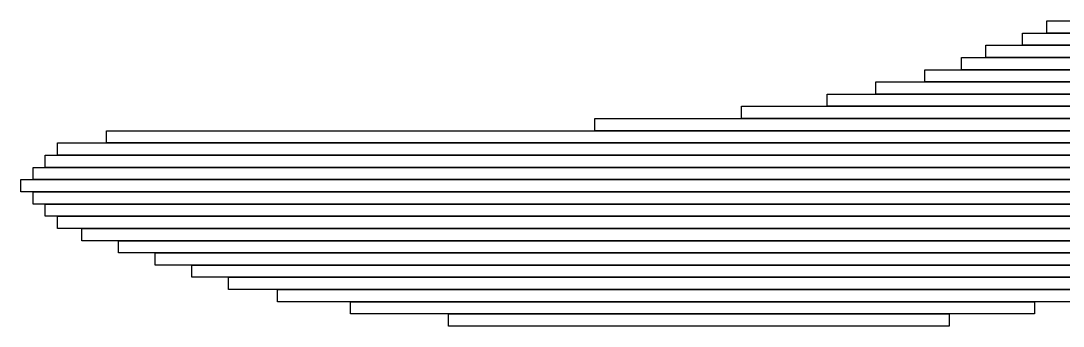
# Model space of a CAD drawing. Extents: x 395 to 649, y 415 to 629.
# Drawn here: x 395 to 480.3, y 420 to 445 of the extents above; entities that cross this region are included whole.
import ezdxf

# ---------------------------------------------------------------- set-up
doc = ezdxf.new("R2010")
doc.units = 0

msp = doc.modelspace()

# ---------------------------------------------------------------- linework, layer by layer
for p, q in [((479, 445), (576, 445)), ((479, 444), (479, 445)), ((477, 444), (574, 444)), ((477, 443), (477, 444)), ((576, 444), (479, 444)), ((474, 443), (573, 443)), ((474, 442), (474, 443)), ((574, 443), (477, 443)), ((472, 442), (571, 442)), ((472, 441), (472, 442)), ((573, 442), (474, 442)), ((469, 441), (570, 441)), ((469, 440), (469, 441)), ((571, 441), (472, 441)), ((465, 440), (568, 440)), ((465, 439), (465, 440)), ((570, 440), (469, 440)), ((461, 439), (566, 439)), ((461, 438), (461, 439)), ((568, 439), (465, 439)), ((454, 438), (564, 438)), ((454, 437), (454, 438)), ((566, 438), (461, 438)), ((442, 437), (563, 437)), ((442, 436), (442, 437)), ((564, 437), (454, 437)), ((402, 436), (561, 436)), ((402, 435), (402, 436)), ((563, 436), (442, 436)), ((398, 435), (589, 435)), ((398, 434), (398, 435)), ((561, 435), (402, 435)), ((397, 434), (592, 434)), ((397, 433), (397, 434)), ((589, 434), (398, 434)), ((396, 433), (502, 433)), ((396, 432), (396, 433)), ((592, 433), (397, 433)), ((395, 432), (501, 432)), ((395, 431), (395, 432)), ((502, 432), (396, 432)), ((501, 431), (395, 431)), ((396, 431), (500, 431)), ((396, 430), (396, 431)), ((500, 430), (396, 430)), ((397, 430), (498, 430)), ((397, 429), (397, 430)), ((498, 429), (397, 429)), ((398, 429), (497, 429)), ((398, 428), (398, 429)), ((497, 428), (398, 428)), ((400, 428), (496, 428)), ((400, 427), (400, 428)), ((496, 427), (400, 427)), ((403, 427), (494, 427)), ((403, 426), (403, 427)), ((494, 426), (403, 426)), ((406, 426), (492, 426)), ((406, 425), (406, 426)), ((492, 425), (406, 425)), ((409, 425), (490, 425)), ((409, 424), (409, 425)), ((490, 424), (409, 424)), ((412, 424), (487, 424)), ((412, 423), (412, 424)), ((487, 423), (412, 423)), ((416, 423), (483, 423)), ((416, 422), (416, 423)), ((483, 422), (416, 422)), ((422, 422), (478, 422)), ((422, 421), (422, 422)), ((478, 422), (478, 421)), ((478, 421), (422, 421)), ((430, 421), (471, 421)), ((430, 420), (430, 421)), ((471, 421), (471, 420)), ((471, 420), (430, 420))]:
    msp.add_line(p, q)

doc.saveas('drawing.dxf')
